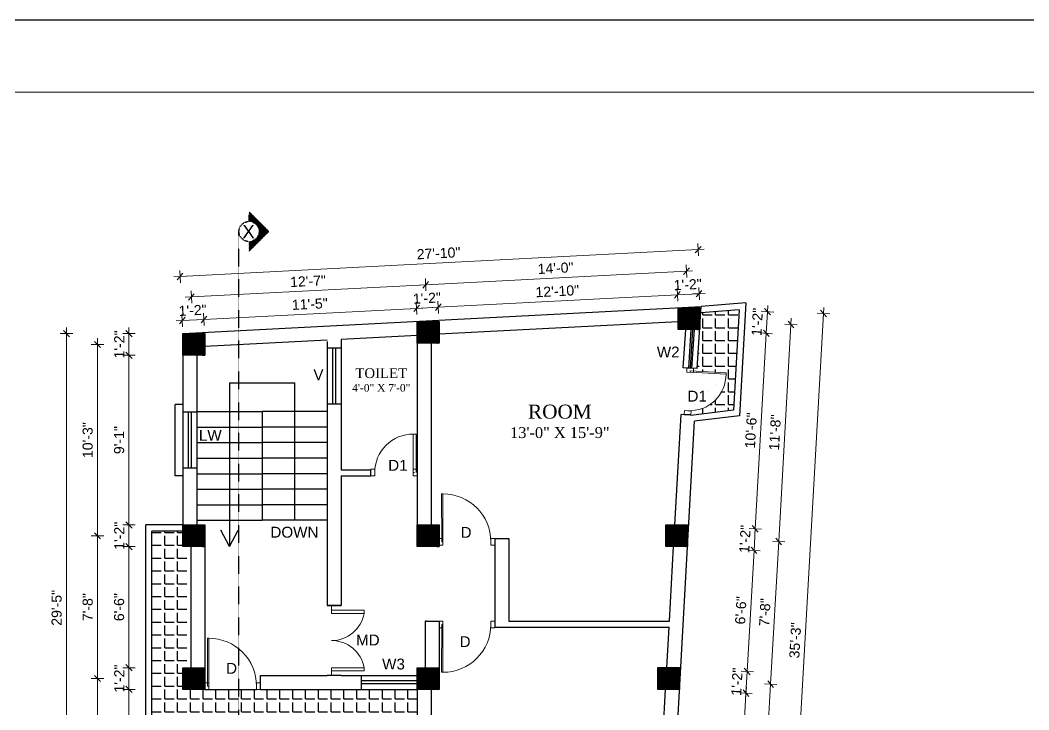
# Model space of a CAD drawing. Header units: inches. Extents: x -5587 to 4723, y -10407 to -7342.
# Drawn here: x -4237 to -3587, y -7787 to -7342 of the extents above; entities that cross this region are included whole.
import ezdxf
from ezdxf.enums import TextEntityAlignment as Align

# ---------------------------------------------------------------- set-up
doc = ezdxf.new("R2010")
doc.units = ezdxf.units.IN
doc.header["$LTSCALE"] = 0.5
doc.header["$MEASUREMENT"] = 0
doc.header["$PDMODE"] = 66
doc.linetypes.add('CENTERX2', pattern=[4, 2.5, -0.5, 0.5, -0.5])
doc.layers.add('A-Sect-Iden', color=111, linetype='CENTERX2')
for name, color, linetype, lineweight in [('DIM', 180, 'Continuous', 5), ('ELE1', 3, 'Continuous', 9), ('ELEVATION', 85, 'Continuous', 9), ('TEXT', 220, 'Continuous', 9), ('Toilet', 7, 'Continuous', 25), ('window', 6, 'Continuous', 13)]:
    doc.layers.add(name, color=color, linetype=linetype, lineweight=lineweight)
doc.styles.add('arial', font='arial.ttf')
doc.styles.add('HEADING', font='swissel.ttf')
doc.styles.get("Standard").update_dxf_attribs({"font": 'arial.ttf'})
doc.dimstyles.new('1 96', dxfattribs={"dimtxt": 6.5, "dimasz": 4, "dimexe": 0, "dimexo": 0, "dimgap": 3, "dimtad": 1, "dimdec": 0, "dimzin": 11, "dimdsep": 46, "dimlunit": 3, "dimtxsty": 'arial', "dimblk": 'oblique', "dimcen": 4, "dimse1": 1, "dimse2": 1, "dimclrd": 256, "dimclre": 256, "dimclrt": 256, "dimadec": 0, "dimazin": 0, "dimtfac": 1, "dimtdec": 0, "dimtix": 1, "dimtmove": 0, "dimatfit": 3, "dimldrblk": 'Arrow2', "dimfxl": 1, "dimtolj": 1, "dimtzin": 0, "dimlwd": -1, "dimlwe": 9, "dimarcsym": 0})
pattern_1 = [(45, (1216.27863, 0), (-0.0883883476, 0.0883883476), [])]

# ---------------------------------------------------------------- blocks, each defined once
blk = doc.blocks.new('door')
at = {"layer": 'window', "ltscale": 0.002}
for p, q in [((-100562.66, -53980.34), (-100562.65, -53949.5)), ((-100561.8, -53949.5), (-100562.65, -53949.5)), ((-100561.81, -53980.35), (-100561.8, -53949.5)), ((-100561.81, -53980.35), (-100562.66, -53980.35))]:
    blk.add_line(p, q, dxfattribs=at)
for points in [[(-100596.09, -53982.49), (-100593.52, -53982.49), (-100593.52, -53978.2), (-100596.09, -53978.2)], [(-100560.09, -53982.49), (-100562.66, -53982.49), (-100562.66, -53978.2), (-100560.09, -53978.2)]]:
    blk.add_lwpolyline(points, close=True, dxfattribs=at)
blk.add_arc((-100562.66, -53980.36), 30.86, 89.97932, 179.97932, dxfattribs=at)
blk = doc.blocks.new('oblique')
at = {"lineweight": 9}
for p, q in [((1, 0), (-1, 0)), ((-0.5, -0.5), (0.5, 0.5)), ((0, 1), (0, -1))]:
    blk.add_line(p, q, dxfattribs=at)
blk = doc.blocks.new('*D933')
at = {"layer": 'Defpoints', "color": 0, "transparency": 16777216}
for p in [(-3981.82, -7528.05), (-3981.39, -7536.47), (-4118.39, -7544.32)]:
    blk.add_point(p, dxfattribs=at)
at = {"layer": 'DIM', "transparency": 16777216}
blk.add_line((-4118.86, -7535.18), (-3981.82, -7528.05), dxfattribs=at)
at = {"layer": 'DIM', "transparency": 16777216, "xscale": 4, "yscale": 4, "zscale": 4}
for p, rotation in [((-3981.82, -7528.05), 2.975964946178773), ((-4118.86, -7535.18), 182.9759649461788)]:
    blk.add_blockref('oblique', p, dxfattribs=dict(at, rotation=rotation))
at = {"layer": 'DIM', "transparency": 16777216, "insert": (-4050.67, -7525.3), "char_height": 6.5, "attachment_point": 5, "rotation": 2.97596, "style": 'arial'}
blk.add_mtext('\\A1;11\'-5"', dxfattribs=at)
blk = doc.blocks.new('_Oblique')
at = {"color": 0, "linetype": 'ByBlock', "lineweight": -2}
blk.add_line((-0.5, -0.5), (0.5, 0.5), dxfattribs=at)
blk = doc.blocks.new('Arrow2')
for p, q in [((-4.1, 0.75), (-3.08, 0)), ((0, 0), (-4.1, 0.75)), ((-3.08, 0), (-4.1, -0.75)), ((-4.1, -0.75), (0, 0))]:
    blk.add_line(p, q)
blk.add_solid([(-4.1, 0.75), (0, 0), (-3.08, 0), (-4.1, -0.75)])
blk = doc.blocks.new('*D934')
at = {"layer": 'Defpoints', "color": 0, "transparency": 16777216}
for p in [(-3967.86, -7527.33), (-3981.39, -7536.47), (-3967.39, -7536.47)]:
    blk.add_point(p, dxfattribs=at)
at = {"layer": 'DIM', "transparency": 16777216}
for p, q in [((-3981.82, -7528.05), (-3967.86, -7527.33)), ((-3967.86, -7527.33), (-3963.87, -7527.12)), ((-3981.82, -7528.05), (-3985.82, -7528.26))]:
    blk.add_line(p, q, dxfattribs=at)
at = {"layer": 'DIM', "transparency": 16777216, "xscale": 4, "yscale": 4, "zscale": 4}
for p, rotation in [((-3981.82, -7528.05), 2.975964946178787), ((-3967.86, -7527.33), 182.9759649461788)]:
    blk.add_blockref('oblique', p, dxfattribs=dict(at, rotation=rotation))
at = {"layer": 'DIM', "transparency": 16777216, "insert": (-3975.17, -7521.44), "char_height": 6.5, "attachment_point": 5, "rotation": 2.97596, "style": 'arial'}
blk.add_mtext('\\A1;1\'-2"', dxfattribs=at)
blk = doc.blocks.new('*D935')
at = {"layer": 'Defpoints', "color": 0, "transparency": 16777216}
for p in [(-3813.76, -7519.32), (-3813.33, -7527.74), (-3967.39, -7536.47)]:
    blk.add_point(p, dxfattribs=at)
at = {"layer": 'DIM', "transparency": 16777216}
blk.add_line((-3967.86, -7527.33), (-3813.76, -7519.32), dxfattribs=at)
at = {"layer": 'DIM', "transparency": 16777216, "xscale": 4, "yscale": 4, "zscale": 4}
for p, rotation in [((-3813.76, -7519.32), 2.975964946178773), ((-3967.86, -7527.33), 182.9759649461788)]:
    blk.add_blockref('oblique', p, dxfattribs=dict(at, rotation=rotation))
at = {"layer": 'DIM', "transparency": 16777216, "insert": (-3891.14, -7517.01), "char_height": 6.5, "attachment_point": 5, "rotation": 2.97596, "style": 'arial'}
blk.add_mtext('\\A1;12\'-10"', dxfattribs=at)
blk = doc.blocks.new('*D936')
at = {"layer": 'Defpoints', "color": 0, "transparency": 16777216}
for p in [(-3799.8, -7518.59), (-3813.33, -7527.74), (-3799.32, -7527.74)]:
    blk.add_point(p, dxfattribs=at)
at = {"layer": 'DIM', "transparency": 16777216}
for p, q in [((-3813.76, -7519.32), (-3817.76, -7519.52)), ((-3813.76, -7519.32), (-3799.8, -7518.59)), ((-3799.8, -7518.59), (-3795.8, -7518.38))]:
    blk.add_line(p, q, dxfattribs=at)
at = {"layer": 'DIM', "transparency": 16777216, "xscale": 4, "yscale": 4, "zscale": 4}
for p, rotation in [((-3799.8, -7518.59), 182.9759649461788), ((-3813.76, -7519.32), 2.975964946178787)]:
    blk.add_blockref('oblique', p, dxfattribs=dict(at, rotation=rotation))
at = {"layer": 'DIM', "transparency": 16777216, "insert": (-3807.11, -7512.7), "char_height": 6.5, "attachment_point": 5, "rotation": 2.97596, "style": 'arial'}
blk.add_mtext('\\A1;1\'-2"', dxfattribs=at)
blk = doc.blocks.new('*D937')
at = {"layer": 'Defpoints', "color": 0, "transparency": 16777216}
for p in [(-3975.98, -7512.84), (-3974.39, -7543.47), (-4125.39, -7551.32)]:
    blk.add_point(p, dxfattribs=at)
at = {"layer": 'DIM', "transparency": 16777216}
blk.add_line((-4126.98, -7520.69), (-3975.98, -7512.84), dxfattribs=at)
at = {"layer": 'DIM', "transparency": 16777216, "xscale": 4, "yscale": 4, "zscale": 4}
for p, rotation in [((-3975.98, -7512.84), 2.975964946168405), ((-4126.98, -7520.69), 182.9759649461684)]:
    blk.add_blockref('oblique', p, dxfattribs=dict(at, rotation=rotation))
at = {"layer": 'DIM', "transparency": 16777216, "insert": (-4051.8, -7510.51), "char_height": 6.5, "attachment_point": 5, "rotation": 2.97596, "style": 'arial'}
blk.add_mtext('\\A1;12\'-7"', dxfattribs=at)
blk = doc.blocks.new('*D938')
at = {"layer": 'Defpoints', "color": 0, "transparency": 16777216}
for p in [(-3807.92, -7504.1), (-3806.33, -7534.74), (-3974.39, -7543.47)]:
    blk.add_point(p, dxfattribs=at)
at = {"layer": 'DIM', "transparency": 16777216}
blk.add_line((-3975.98, -7512.84), (-3807.92, -7504.1), dxfattribs=at)
at = {"layer": 'DIM', "transparency": 16777216, "xscale": 4, "yscale": 4, "zscale": 4}
for p, rotation in [((-3807.92, -7504.1), 2.975964946178773), ((-3975.98, -7512.84), 182.9759649461788)]:
    blk.add_blockref('oblique', p, dxfattribs=dict(at, rotation=rotation))
at = {"layer": 'DIM', "transparency": 16777216, "insert": (-3892.28, -7502.16), "char_height": 6.5, "attachment_point": 5, "rotation": 2.97596, "style": 'arial'}
blk.add_mtext('\\A1;14\'-0"', dxfattribs=at)
blk = doc.blocks.new('*D939')
at = {"layer": 'Defpoints', "color": 0, "transparency": 16777216}
for p in [(-4134.3, -7507.56), (-3798.49, -7526.96), (-4132.39, -7544.32)]:
    blk.add_point(p, dxfattribs=at)
at = {"layer": 'DIM', "transparency": 16777216}
blk.add_line((-3800.4, -7490.2), (-4134.3, -7507.56), dxfattribs=at)
at = {"layer": 'DIM', "transparency": 16777216, "xscale": 4, "yscale": 4, "zscale": 4}
for p, rotation in [((-3800.4, -7490.2), 2.975964946168395), ((-4134.3, -7507.56), 182.9759649461684)]:
    blk.add_blockref('oblique', p, dxfattribs=dict(at, rotation=rotation))
at = {"layer": 'DIM', "transparency": 16777216, "insert": (-3967.68, -7492.57), "char_height": 6.5, "attachment_point": 5, "rotation": 2.97596, "style": 'arial'}
blk.add_mtext('\\A1;27\'-10"', dxfattribs=at)
blk = doc.blocks.new('*D949')
at = {"layer": 'Defpoints', "color": 0, "transparency": 16777216}
for p in [(-4167.21, -7773.6), (-4132.39, -7773.6), (-4132.39, -7883.73)]:
    blk.add_point(p, dxfattribs=at)
at = {"layer": 'DIM', "transparency": 16777216}
blk.add_line((-4167.21, -7883.73), (-4167.21, -7773.6), dxfattribs=at)
at = {"layer": 'DIM', "transparency": 16777216, "xscale": 4, "yscale": 4, "zscale": 4}
for p, rotation in [((-4167.21, -7773.6), 90), ((-4167.21, -7883.73), 270)]:
    blk.add_blockref('oblique', p, dxfattribs=dict(at, rotation=rotation))
at = {"layer": 'DIM', "transparency": 16777216, "insert": (-4173.53, -7828.67), "char_height": 6.5, "attachment_point": 5, "rotation": 90, "style": 'arial'}
blk.add_mtext('\\A1;9\'-2"', dxfattribs=at)
blk = doc.blocks.new('*D950')
at = {"layer": 'Defpoints', "color": 0, "transparency": 16777216}
for p in [(-4167.21, -7759.6), (-4132.39, -7759.6), (-4132.39, -7773.6)]:
    blk.add_point(p, dxfattribs=at)
at = {"layer": 'DIM', "transparency": 16777216}
for p, q in [((-4167.21, -7759.6), (-4167.21, -7755.6)), ((-4167.21, -7773.6), (-4167.21, -7759.6)), ((-4167.21, -7773.6), (-4167.21, -7777.6))]:
    blk.add_line(p, q, dxfattribs=at)
at = {"layer": 'DIM', "transparency": 16777216, "xscale": 4, "yscale": 4, "zscale": 4}
for p, rotation in [((-4167.21, -7759.6), 270), ((-4167.21, -7773.6), 90)]:
    blk.add_blockref('oblique', p, dxfattribs=dict(at, rotation=rotation))
at = {"layer": 'DIM', "transparency": 16777216, "insert": (-4173.47, -7766.6), "char_height": 6.5, "attachment_point": 5, "rotation": 90, "style": 'arial'}
blk.add_mtext('\\A1;1\'-2"', dxfattribs=at)
blk = doc.blocks.new('*D951')
at = {"layer": 'Defpoints', "color": 0, "transparency": 16777216}
for p in [(-4167.21, -7681.6), (-4132.39, -7681.6), (-4132.39, -7759.6)]:
    blk.add_point(p, dxfattribs=at)
at = {"layer": 'DIM', "transparency": 16777216}
blk.add_line((-4167.21, -7759.6), (-4167.21, -7681.6), dxfattribs=at)
at = {"layer": 'DIM', "transparency": 16777216, "xscale": 4, "yscale": 4, "zscale": 4}
for p, rotation in [((-4167.21, -7681.6), 90), ((-4167.21, -7759.6), 270)]:
    blk.add_blockref('oblique', p, dxfattribs=dict(at, rotation=rotation))
at = {"layer": 'DIM', "transparency": 16777216, "insert": (-4173.53, -7720.6), "char_height": 6.5, "attachment_point": 5, "rotation": 90, "style": 'arial'}
blk.add_mtext('\\A1;6\'-6"', dxfattribs=at)
blk = doc.blocks.new('*D952')
at = {"layer": 'Defpoints', "color": 0, "transparency": 16777216}
for p in [(-4167.21, -7667.6), (-4132.39, -7667.6), (-4132.39, -7681.6)]:
    blk.add_point(p, dxfattribs=at)
at = {"layer": 'DIM', "transparency": 16777216}
for p, q in [((-4167.21, -7667.6), (-4167.21, -7663.6)), ((-4167.21, -7681.6), (-4167.21, -7667.6)), ((-4167.21, -7681.6), (-4167.21, -7685.6))]:
    blk.add_line(p, q, dxfattribs=at)
at = {"layer": 'DIM', "transparency": 16777216, "xscale": 4, "yscale": 4, "zscale": 4}
for p, rotation in [((-4167.21, -7667.6), 270), ((-4167.21, -7681.6), 90)]:
    blk.add_blockref('oblique', p, dxfattribs=dict(at, rotation=rotation))
at = {"layer": 'DIM', "transparency": 16777216, "insert": (-4173.47, -7674.6), "char_height": 6.5, "attachment_point": 5, "rotation": 90, "style": 'arial'}
blk.add_mtext('\\A1;1\'-2"', dxfattribs=at)
blk = doc.blocks.new('*D953')
at = {"layer": 'Defpoints', "color": 0, "transparency": 16777216}
for p in [(-4167.21, -7558.32), (-4132.39, -7558.32), (-4132.39, -7667.6)]:
    blk.add_point(p, dxfattribs=at)
at = {"layer": 'DIM', "transparency": 16777216}
blk.add_line((-4167.21, -7667.6), (-4167.21, -7558.32), dxfattribs=at)
at = {"layer": 'DIM', "transparency": 16777216, "xscale": 4, "yscale": 4, "zscale": 4}
for p, rotation in [((-4167.21, -7558.32), 90), ((-4167.21, -7667.6), 270)]:
    blk.add_blockref('oblique', p, dxfattribs=dict(at, rotation=rotation))
at = {"layer": 'DIM', "transparency": 16777216, "insert": (-4173.53, -7612.96), "char_height": 6.5, "attachment_point": 5, "rotation": 90, "style": 'arial'}
blk.add_mtext('\\A1;9\'-1"', dxfattribs=at)
blk = doc.blocks.new('*D954')
at = {"layer": 'Defpoints', "color": 0, "transparency": 16777216}
for p in [(-4167.21, -7544.32), (-4132.39, -7544.32), (-4132.39, -7558.32)]:
    blk.add_point(p, dxfattribs=at)
at = {"layer": 'DIM', "transparency": 16777216}
for p, q in [((-4167.21, -7544.32), (-4167.21, -7540.32)), ((-4167.21, -7558.32), (-4167.21, -7544.32)), ((-4167.21, -7558.32), (-4167.21, -7562.32))]:
    blk.add_line(p, q, dxfattribs=at)
at = {"layer": 'DIM', "transparency": 16777216, "xscale": 4, "yscale": 4, "zscale": 4}
for p, rotation in [((-4167.21, -7544.32), 270), ((-4167.21, -7558.32), 90)]:
    blk.add_blockref('oblique', p, dxfattribs=dict(at, rotation=rotation))
at = {"layer": 'DIM', "transparency": 16777216, "insert": (-4173.47, -7551.32), "char_height": 6.5, "attachment_point": 5, "rotation": 90, "style": 'arial'}
blk.add_mtext('\\A1;1\'-2"', dxfattribs=at)
blk = doc.blocks.new('*D955')
at = {"layer": 'Defpoints', "color": 0, "transparency": 16777216}
for p in [(-4187.47, -7766.6), (-4125.39, -7766.6), (-4125.39, -7890.73)]:
    blk.add_point(p, dxfattribs=at)
at = {"layer": 'DIM', "transparency": 16777216}
blk.add_line((-4187.47, -7890.73), (-4187.47, -7766.6), dxfattribs=at)
at = {"layer": 'DIM', "transparency": 16777216, "xscale": 4, "yscale": 4, "zscale": 4}
for p, rotation in [((-4187.47, -7766.6), 90), ((-4187.47, -7890.73), 270)]:
    blk.add_blockref('oblique', p, dxfattribs=dict(at, rotation=rotation))
at = {"layer": 'DIM', "transparency": 16777216, "insert": (-4193.79, -7828.67), "char_height": 6.5, "attachment_point": 5, "rotation": 90, "style": 'arial'}
blk.add_mtext('\\A1;10\'-4"', dxfattribs=at)
blk = doc.blocks.new('*D956')
at = {"layer": 'Defpoints', "color": 0, "transparency": 16777216}
for p in [(-4187.47, -7674.6), (-4125.39, -7674.6), (-4125.39, -7766.6)]:
    blk.add_point(p, dxfattribs=at)
at = {"layer": 'DIM', "transparency": 16777216}
blk.add_line((-4187.47, -7766.6), (-4187.47, -7674.6), dxfattribs=at)
at = {"layer": 'DIM', "transparency": 16777216, "xscale": 4, "yscale": 4, "zscale": 4}
for p, rotation in [((-4187.47, -7674.6), 90), ((-4187.47, -7766.6), 270)]:
    blk.add_blockref('oblique', p, dxfattribs=dict(at, rotation=rotation))
at = {"layer": 'DIM', "transparency": 16777216, "insert": (-4193.79, -7720.6), "char_height": 6.5, "attachment_point": 5, "rotation": 90, "style": 'arial'}
blk.add_mtext('\\A1;7\'-8"', dxfattribs=at)
blk = doc.blocks.new('*D957')
at = {"layer": 'Defpoints', "color": 0, "transparency": 16777216}
for p in [(-4187.47, -7551.32), (-4125.39, -7551.32), (-4125.39, -7674.6)]:
    blk.add_point(p, dxfattribs=at)
at = {"layer": 'DIM', "transparency": 16777216}
blk.add_line((-4187.47, -7674.6), (-4187.47, -7551.32), dxfattribs=at)
at = {"layer": 'DIM', "transparency": 16777216, "xscale": 4, "yscale": 4, "zscale": 4}
for p, rotation in [((-4187.47, -7551.32), 90), ((-4187.47, -7674.6), 270)]:
    blk.add_blockref('oblique', p, dxfattribs=dict(at, rotation=rotation))
at = {"layer": 'DIM', "transparency": 16777216, "insert": (-4193.79, -7612.96), "char_height": 6.5, "attachment_point": 5, "rotation": 90, "style": 'arial'}
blk.add_mtext('\\A1;10\'-3"', dxfattribs=at)
blk = doc.blocks.new('*D958')
at = {"layer": 'Defpoints', "color": 0, "transparency": 16777216}
for p in [(-4207.48, -7544.32), (-4132.39, -7544.32), (-4132.39, -7897.73)]:
    blk.add_point(p, dxfattribs=at)
at = {"layer": 'DIM', "transparency": 16777216}
blk.add_line((-4207.48, -7897.73), (-4207.48, -7544.32), dxfattribs=at)
at = {"layer": 'DIM', "transparency": 16777216, "xscale": 4, "yscale": 4, "zscale": 4}
for p, rotation in [((-4207.48, -7544.32), 90), ((-4207.48, -7897.73), 270)]:
    blk.add_blockref('oblique', p, dxfattribs=dict(at, rotation=rotation))
at = {"layer": 'DIM', "transparency": 16777216, "insert": (-4213.8, -7721.03), "char_height": 6.5, "attachment_point": 5, "rotation": 90, "style": 'arial'}
blk.add_mtext('\\A1;29\'-5"', dxfattribs=at)
blk = doc.blocks.new('*D959')
at = {"layer": 'Defpoints', "color": 0, "transparency": 16777216}
for p in [(-3799.32, -7527.74), (-3755.68, -7530.19), (-3799.33, -7541.74)]:
    blk.add_point(p, dxfattribs=at)
at = {"layer": 'DIM', "transparency": 16777216}
for p, q in [((-3755.68, -7530.19), (-3755.46, -7526.2)), ((-3756.47, -7544.15), (-3755.68, -7530.19)), ((-3756.47, -7544.15), (-3756.7, -7548.14))]:
    blk.add_line(p, q, dxfattribs=at)
at = {"layer": 'DIM', "transparency": 16777216, "xscale": 4, "yscale": 4, "zscale": 4}
for p, rotation in [((-3755.68, -7530.19), 266.7745133990512), ((-3756.47, -7544.15), 86.77451339905117)]:
    blk.add_blockref('oblique', p, dxfattribs=dict(at, rotation=rotation))
at = {"layer": 'DIM', "transparency": 16777216, "insert": (-3762.33, -7536.82), "char_height": 6.5, "attachment_point": 5, "rotation": 86.77451, "style": 'arial'}
blk.add_mtext('\\A1;1\'-2"', dxfattribs=at)
blk = doc.blocks.new('*D960')
at = {"layer": 'Defpoints', "color": 0, "transparency": 16777216}
for p in [(-3799.33, -7541.74), (-3807.21, -7667.6), (-3763.57, -7670.06)]:
    blk.add_point(p, dxfattribs=at)
at = {"layer": 'DIM', "transparency": 16777216}
blk.add_line((-3756.47, -7544.15), (-3763.57, -7670.06), dxfattribs=at)
at = {"layer": 'DIM', "transparency": 16777216, "xscale": 4, "yscale": 4, "zscale": 4}
for p, rotation in [((-3756.47, -7544.15), 86.77451339905117), ((-3763.57, -7670.06), 266.7745133990512)]:
    blk.add_blockref('oblique', p, dxfattribs=dict(at, rotation=rotation))
at = {"layer": 'DIM', "transparency": 16777216, "insert": (-3766.33, -7606.75), "char_height": 6.5, "attachment_point": 5, "rotation": 86.77451, "style": 'arial'}
blk.add_mtext('\\A1;10\'-6"', dxfattribs=at)
blk = doc.blocks.new('*D961')
at = {"layer": 'Defpoints', "color": 0, "transparency": 16777216}
for p in [(-3807.21, -7667.6), (-3807.21, -7681.6), (-3764.35, -7684.02)]:
    blk.add_point(p, dxfattribs=at)
at = {"layer": 'DIM', "transparency": 16777216}
for p, q in [((-3763.57, -7670.06), (-3764.35, -7684.02)), ((-3763.57, -7670.06), (-3763.34, -7666.07)), ((-3764.35, -7684.02), (-3764.58, -7688.01))]:
    blk.add_line(p, q, dxfattribs=at)
at = {"layer": 'DIM', "transparency": 16777216, "xscale": 4, "yscale": 4, "zscale": 4}
for p, rotation in [((-3763.57, -7670.06), 266.7745133990512), ((-3764.35, -7684.02), 86.77451339905117)]:
    blk.add_blockref('oblique', p, dxfattribs=dict(at, rotation=rotation))
at = {"layer": 'DIM', "transparency": 16777216, "insert": (-3770.21, -7676.69), "char_height": 6.5, "attachment_point": 5, "rotation": 86.77451, "style": 'arial'}
blk.add_mtext('\\A1;1\'-2"', dxfattribs=at)
blk = doc.blocks.new('*D962')
at = {"layer": 'Defpoints', "color": 0, "transparency": 16777216}
for p in [(-3807.21, -7681.6), (-3812.39, -7759.57), (-3768.75, -7762.03)]:
    blk.add_point(p, dxfattribs=at)
at = {"layer": 'DIM', "transparency": 16777216}
blk.add_line((-3764.35, -7684.02), (-3768.75, -7762.03), dxfattribs=at)
at = {"layer": 'DIM', "transparency": 16777216, "xscale": 4, "yscale": 4, "zscale": 4}
for p, rotation in [((-3764.35, -7684.02), 86.77451339905117), ((-3768.75, -7762.03), 266.7745133990512)]:
    blk.add_blockref('oblique', p, dxfattribs=dict(at, rotation=rotation))
at = {"layer": 'DIM', "transparency": 16777216, "insert": (-3772.86, -7722.67), "char_height": 6.5, "attachment_point": 5, "rotation": 86.77451, "style": 'arial'}
blk.add_mtext('\\A1;6\'-6"', dxfattribs=at)
blk = doc.blocks.new('*D963')
at = {"layer": 'Defpoints', "color": 0, "transparency": 16777216}
for p in [(-3812.39, -7759.57), (-3812.39, -7773.57), (-3769.54, -7775.98)]:
    blk.add_point(p, dxfattribs=at)
at = {"layer": 'DIM', "transparency": 16777216}
for p, q in [((-3768.75, -7762.03), (-3768.52, -7758.03)), ((-3768.75, -7762.03), (-3769.54, -7775.98)), ((-3769.54, -7775.98), (-3769.76, -7779.97))]:
    blk.add_line(p, q, dxfattribs=at)
at = {"layer": 'DIM', "transparency": 16777216, "xscale": 4, "yscale": 4, "zscale": 4}
for p, rotation in [((-3768.75, -7762.03), 266.7745133990512), ((-3769.54, -7775.98), 86.77451339905117)]:
    blk.add_blockref('oblique', p, dxfattribs=dict(at, rotation=rotation))
at = {"layer": 'DIM', "transparency": 16777216, "insert": (-3775.4, -7768.65), "char_height": 6.5, "attachment_point": 5, "rotation": 86.77451, "style": 'arial'}
blk.add_mtext('\\A1;1\'-2"', dxfattribs=at)
blk = doc.blocks.new('*D964')
at = {"layer": 'Defpoints', "color": 0, "transparency": 16777216}
for p in [(-3812.39, -7773.57), (-3822.14, -7932.6), (-3778.5, -7935.06)]:
    blk.add_point(p, dxfattribs=at)
at = {"layer": 'DIM', "transparency": 16777216}
blk.add_line((-3769.54, -7775.98), (-3778.5, -7935.06), dxfattribs=at)
at = {"layer": 'DIM', "transparency": 16777216, "xscale": 4, "yscale": 4, "zscale": 4}
for p, rotation in [((-3769.54, -7775.98), 86.77451339905117), ((-3778.5, -7935.06), 266.7745133990512)]:
    blk.add_blockref('oblique', p, dxfattribs=dict(at, rotation=rotation))
at = {"layer": 'DIM', "transparency": 16777216, "insert": (-3780.33, -7855.16), "char_height": 6.5, "attachment_point": 5, "rotation": 86.77451, "style": 'arial'}
blk.add_mtext('\\A1;13\'-3"', dxfattribs=at)
blk = doc.blocks.new('*D966')
at = {"layer": 'Defpoints', "color": 0, "transparency": 16777216}
for p in [(-3819.39, -7766.57), (-3753.65, -7770.27), (-3829.14, -7939.6)]:
    blk.add_point(p, dxfattribs=at)
at = {"layer": 'DIM', "transparency": 16777216}
blk.add_line((-3763.4, -7943.31), (-3753.65, -7770.27), dxfattribs=at)
at = {"layer": 'DIM', "transparency": 16777216, "xscale": 4, "yscale": 4, "zscale": 4}
for p, rotation in [((-3753.65, -7770.27), 86.77450968717898), ((-3763.4, -7943.31), 266.774509687179)]:
    blk.add_blockref('oblique', p, dxfattribs=dict(at, rotation=rotation))
at = {"layer": 'DIM', "transparency": 16777216, "insert": (-3764.84, -7856.43), "char_height": 6.5, "attachment_point": 5, "rotation": 86.77451, "style": 'arial'}
blk.add_mtext('\\A1;14\'-5"', dxfattribs=at)
blk = doc.blocks.new('*D967')
at = {"layer": 'Defpoints', "color": 0, "transparency": 16777216}
for p in [(-3814.21, -7674.6), (-3748.46, -7678.31), (-3819.39, -7766.57)]:
    blk.add_point(p, dxfattribs=at)
at = {"layer": 'DIM', "transparency": 16777216}
blk.add_line((-3753.65, -7770.27), (-3748.46, -7678.31), dxfattribs=at)
at = {"layer": 'DIM', "transparency": 16777216, "xscale": 4, "yscale": 4, "zscale": 4}
for p, rotation in [((-3748.46, -7678.31), 86.77451339905117), ((-3753.65, -7770.27), 266.7745133990512)]:
    blk.add_blockref('oblique', p, dxfattribs=dict(at, rotation=rotation))
at = {"layer": 'DIM', "transparency": 16777216, "insert": (-3757.36, -7723.93), "char_height": 6.5, "attachment_point": 5, "rotation": 86.77451, "style": 'arial'}
blk.add_mtext('\\A1;7\'-8"', dxfattribs=at)
blk = doc.blocks.new('*D968')
at = {"layer": 'Defpoints', "color": 0, "transparency": 16777216}
for p in [(-3806.33, -7534.74), (-3740.58, -7538.44), (-3814.21, -7674.6)]:
    blk.add_point(p, dxfattribs=at)
at = {"layer": 'DIM', "transparency": 16777216}
blk.add_line((-3748.46, -7678.31), (-3740.58, -7538.44), dxfattribs=at)
at = {"layer": 'DIM', "transparency": 16777216, "xscale": 4, "yscale": 4, "zscale": 4}
for p, rotation in [((-3740.58, -7538.44), 86.77451339905117), ((-3748.46, -7678.31), 266.7745133990512)]:
    blk.add_blockref('oblique', p, dxfattribs=dict(at, rotation=rotation))
at = {"layer": 'DIM', "transparency": 16777216, "insert": (-3750.83, -7608.02), "char_height": 6.5, "attachment_point": 5, "rotation": 86.77451, "style": 'arial'}
blk.add_mtext('\\A1;11\'-8"', dxfattribs=at)
blk = doc.blocks.new('*D969')
at = {"layer": 'Defpoints', "color": 0, "transparency": 16777216}
for p in [(-3798.49, -7526.96), (-3719.57, -7531.41), (-3822.27, -7948.89)]:
    blk.add_point(p, dxfattribs=at)
at = {"layer": 'DIM', "transparency": 16777216}
blk.add_line((-3743.35, -7953.34), (-3719.57, -7531.41), dxfattribs=at)
at = {"layer": 'DIM', "transparency": 16777216, "xscale": 4, "yscale": 4, "zscale": 4}
for p, rotation in [((-3719.57, -7531.41), 86.77451339904515), ((-3743.35, -7953.34), 266.7745133990452)]:
    blk.add_blockref('oblique', p, dxfattribs=dict(at, rotation=rotation))
at = {"layer": 'DIM', "transparency": 16777216, "insert": (-3737.77, -7742.02), "char_height": 6.5, "attachment_point": 5, "rotation": 86.77451, "style": 'arial'}
blk.add_mtext('\\A1;35\'-3"', dxfattribs=at)
blk = doc.blocks.new('*D1000')
at = {"layer": 'Defpoints', "color": 0, "transparency": 16777216}
for p in [(-4132.82, -7535.9), (-4132.39, -7544.32), (-4118.39, -7544.32)]:
    blk.add_point(p, dxfattribs=at)
at = {"layer": 'DIM', "transparency": 16777216}
for p, q in [((-4132.82, -7535.9), (-4136.82, -7536.11)), ((-4118.86, -7535.18), (-4132.82, -7535.9)), ((-4118.86, -7535.18), (-4114.87, -7534.97))]:
    blk.add_line(p, q, dxfattribs=at)
at = {"layer": 'DIM', "transparency": 16777216, "xscale": 4, "yscale": 4, "zscale": 4}
for p, rotation in [((-4132.82, -7535.9), 2.975964946178773), ((-4118.86, -7535.18), 182.9759649461788)]:
    blk.add_blockref('oblique', p, dxfattribs=dict(at, rotation=rotation))
at = {"layer": 'DIM', "transparency": 16777216, "insert": (-4126.17, -7529.29), "char_height": 6.5, "attachment_point": 5, "rotation": 2.97596, "style": 'arial'}
blk.add_mtext('\\A1;1\'-2"', dxfattribs=at)

msp = doc.modelspace()

# ---------------------------------------------------------------- hatches: boundary and pattern name
h = msp.add_hatch()
h.set_pattern_fill('ANSI31', color=256)
h.set_pattern_definition(pattern_1)
h.paths.add_polyline_path([(-3813.33, -7527.74), (-3799.33, -7527.74), (-3799.33, -7541.74), (-3813.33, -7541.74)])
h = msp.add_hatch()
h.set_pattern_fill('ANSI31', color=256)
h.set_pattern_definition(pattern_1)
h.paths.add_polyline_path([(-3967.39, -7536.47), (-3981.39, -7536.47), (-3981.39, -7550.47), (-3967.39, -7550.47)])
h = msp.add_hatch()
h.set_pattern_fill('ANSI31', color=256)
h.set_pattern_definition(pattern_1)
h.paths.add_polyline_path([(-4118.39, -7544.32), (-4132.39, -7544.32), (-4132.39, -7558.32), (-4118.39, -7558.32)])
h = msp.add_hatch()
h.set_pattern_fill('ANSI31', color=256)
h.set_pattern_definition(pattern_1)
h.paths.add_polyline_path([(-4118.39, -7667.6), (-4132.39, -7667.6), (-4132.39, -7681.6), (-4118.39, -7681.6)])
h = msp.add_hatch()
h.set_pattern_fill('ANSI31', color=256)
h.set_pattern_definition(pattern_1)
h.paths.add_polyline_path([(-3967.39, -7667.6), (-3981.39, -7667.6), (-3981.39, -7681.6), (-3967.39, -7681.6), (-3967.39, -7677.32)])
h = msp.add_hatch()
h.set_pattern_fill('ANSI31', color=256)
h.set_pattern_definition(pattern_1)
h.paths.add_polyline_path([(-3807.21, -7667.6), (-3821.21, -7667.6), (-3821.21, -7681.6), (-3807.21, -7681.6)])
h = msp.add_hatch()
h.set_pattern_fill('ANSI31', color=256)
h.set_pattern_definition(pattern_1)
h.paths.add_polyline_path([(-4118.39, -7759.6), (-4132.39, -7759.6), (-4132.39, -7773.6), (-4118.39, -7773.6)])
h = msp.add_hatch()
h.set_pattern_fill('ANSI31', color=256)
h.set_pattern_definition(pattern_1)
h.paths.add_polyline_path([(-3967.39, -7759.6), (-3981.39, -7759.6), (-3981.39, -7773.6), (-3967.39, -7773.6)])
h = msp.add_hatch()
h.set_pattern_fill('ANSI31', color=256)
h.set_pattern_definition(pattern_1)
h.paths.add_polyline_path([(-3812.39, -7759.57), (-3826.39, -7759.57), (-3826.39, -7773.57), (-3812.39, -7773.57)])
at = {"layer": 'A-Sect-Iden', "ltscale": 0.5}
h = msp.add_hatch(dxfattribs=at)
h.set_pattern_fill('ANSI37', color=2, scale=4.8, angle=359.9886, style=0)
h.set_pattern_definition([(225.0114023, (21828.64596, -1539.113), (0.424348492, -0.424179628), []), (315.0114023, (21828.64596, -1539.113), (0.424179628, 0.424348492), [])])
h.paths.add_polyline_path([(-4089.83, -7472.05), (-4089.82, -7465.82), (-4077.11, -7478.53), (-4089.83, -7491.24), (-4089.83, -7485.01, 1)])
at = {"layer": 'Toilet'}
h = msp.add_hatch(dxfattribs=at)
h.set_pattern_fill('ANGLE', color=256, scale=30, style=0)
h.set_pattern_definition([(0, (-13656.156, 0), (0, 8.25), [6, -2.25]), (90, (-13656.156, 0), (-8.25, 5e-16), [6, -2.25])])
edge = h.paths.add_edge_path()
edge.add_line((-3773.95, -7528.92), (-3798.74, -7531))
edge.add_line((-3798.74, -7531), (-3799.32, -7540.37))
edge.add_line((-3799.32, -7540.37), (-3799.32, -7541.74))
edge.add_line((-3799.32, -7541.74), (-3799.41, -7541.74))
edge.add_line((-3799.41, -7541.74), (-3800.97, -7566.9))
edge.add_line((-3800.97, -7566.9), (-3803.32, -7566.76))
edge.add_line((-3803.32, -7566.76), (-3803.42, -7568.48))
edge.add_line((-3803.42, -7568.48), (-3782.34, -7569.65))
edge.add_line((-3782.34, -7569.65), (-3782.39, -7570.51))
edge.add_arc((-3805.89, -7570.55), 23.5, -92.70402, 0.10625, ccw=False)
edge.add_line((-3807, -7594.03), (-3804.86, -7594.15))
edge.add_line((-3804.86, -7594.15), (-3805.01, -7596.72))
edge.add_line((-3805.01, -7596.72), (-3805.01, -7597.04))
edge.add_line((-3805.01, -7597.04), (-3777.6, -7593.73))
edge.add_line((-3777.6, -7593.73), (-3773.95, -7528.92))
h = msp.add_hatch(dxfattribs=at)
h.set_pattern_fill('ANGLE', color=256, scale=30, style=0)
h.set_pattern_definition([(0, (-5959.153, 0), (0, 8.25), [6, -2.25]), (90, (-5959.153, 0), (-8.25, 5e-16), [6, -2.25])])
h.paths.add_polyline_path([(-3980.39, -7772.6), (-4082.39, -7772.6), (-4096.31, -7772.6), (-4096.31, -7899.63), (-3980.39, -7918.75), (-3980.39, -7910.81)])
h.paths.add_polyline_path([(-4090.55, -7836.57), (-4009.78, -7836.57), (-4009.78, -7825.71), (-4090.55, -7825.71)], flags=24)
h.paths.add_polyline_path([(-4129.39, -7681.6), (-4132.39, -7681.6), (-4132.39, -7671.6), (-4152.39, -7671.6), (-4152.39, -7890.38), (-4132.39, -7893.68), (-4132.39, -7883.73), (-4118.39, -7883.73), (-4118.39, -7895.99), (-4096.31, -7899.63), (-4096.31, -7772.6), (-4118.39, -7772.6), (-4120.39, -7772.6), (-4132.39, -7772.6), (-4132.39, -7760.6), (-4129.39, -7760.6)])

# ---------------------------------------------------------------- linework, layer by layer
for p, q in [((-3769.69, -7524.54), (-3798.49, -7526.96)), ((-3769.69, -7524.54), (-3773.79, -7597.29)), ((-3773.95, -7528.92), (-3798.74, -7531)), ((-3773.95, -7528.92), (-3777.6, -7593.73)), ((-4102.39, -7576.12), (-4060.39, -7576.12)), ((-4102.39, -7576.12), (-4102.39, -7681.49)), ((-4060.39, -7664.6), (-4060.39, -7576.12)), ((-4137.39, -7635.96), (-4137.39, -7589.96)), ((-3805.01, -7596.72), (-3811.42, -7596.36)), ((-3777.6, -7593.73), (-3805.01, -7597.04)), ((-3805.01, -7596.72), (-3805.01, -7597.04)), ((-3773.79, -7597.29), (-3802.65, -7600.79)), ((-4132.39, -7667.6), (-4156.39, -7667.6)), ((-4156.39, -7911.01), (-4156.39, -7667.6)), ((-4132.39, -7671.6), (-4152.39, -7671.6)), ((-4152.39, -7890.38), (-4152.39, -7671.6)), ((-4102.39, -7681.49), (-4107.9, -7670.92)), ((-4102.39, -7681.49), (-4096.87, -7670.92)), ((-4127.39, -7681.6), (-4127.39, -7759.6)), ((-4118.39, -7681.6), (-4118.39, -7759.6)), ((-3975.39, -7729.6), (-3976.39, -7729.6)), ((-4082.39, -7764.6), (-4039.39, -7764.6)), ((-4082.39, -7773.6), (-4082.39, -7764.6)), ((-4039.39, -7764.6), (-4039.39, -7764.6)), ((-4030.39, -7764.6), (-4030.39, -7764.6)), ((-4030.39, -7764.6), (-3981.39, -7764.6)), ((-4017.39, -7773.6), (-4017.39, -7764.6)), ((-3981.39, -7768.1), (-4017.39, -7768.1)), ((-4118.39, -7773.6), (-4084.96, -7773.6)), ((-4082.39, -7773.6), (-3981.39, -7773.6)), ((-3981.39, -7770.1), (-4017.39, -7770.1))]:
    msp.add_line(p, q)
at = {"layer": 'A-Sect-Iden', "ltscale": 0.1}
msp.add_line((-4096.31, -7993.97), (-4096.31, -7478.53), dxfattribs=at)
msp.add_lwpolyline([(-4089.83, -7472.05), (-4089.82, -7465.82), (-4077.11, -7478.53), (-4089.83, -7491.24), (-4089.83, -7485.01)], dxfattribs=at)
msp.add_circle((-4089.83, -7478.53), 6.48, dxfattribs=at)
at = {"layer": 'Defpoints'}
msp.add_lwpolyline([(-2409.19, -7342.34), (-5586.79, -7342.34), (-5586.79, -9590.31), (-2409.19, -9590.31)], close=True, dxfattribs=at)
at = {"layer": 'ELE1'}
msp.add_lwpolyline([(-5540.47, -7388.66), (-2455.51, -7388.66), (-2455.51, -9543.99), (-5540.47, -9543.99)], close=True, dxfattribs=at)
at = {"layer": 'ELEVATION', "color": 146, "ltscale": 0.25, "true_color": 0x105689}
for p, q in [((-4036.67, -7719.6), (-4036.67, -7722.6)), ((-4036.67, -7722.6), (-4015.67, -7722.6)), ((-4036.67, -7724.6), (-4036.67, -7722.6)), ((-4015.67, -7722.6), (-4015.67, -7724.6)), ((-4015.67, -7724.6), (-4036.67, -7724.6)), ((-4015.67, -7759.6), (-4036.67, -7759.6)), ((-4036.67, -7759.6), (-4036.67, -7761.6)), ((-4036.67, -7764.6), (-4036.67, -7761.6)), ((-4036.67, -7761.6), (-4015.67, -7761.6)), ((-4015.67, -7759.6), (-4015.67, -7761.6))]:
    msp.add_line(p, q, dxfattribs=at)
for centre, start, end in [((-4036.65, -7720.78), 269.94467, 349.66648), ((-4036.65, -7763.43), 10.33352, 90.05533)]:
    msp.add_arc(centre, 21.33, start, end, dxfattribs=at)
at = {"layer": 'Toilet'}
for p, q in [((-4132.39, -7544.32), (-3798.49, -7526.96)), ((-3800.97, -7566.9), (-3798.49, -7526.96)), ((-3813.33, -7536.75), (-3967.39, -7544.76)), ((-4132.39, -7544.32), (-4132.39, -7671.6)), ((-3981.39, -7545.48), (-4030.39, -7548.03)), ((-3809.95, -7566.39), (-3808.34, -7541.74)), ((-3806.46, -7566.59), (-3804.83, -7541.74)), ((-3805.23, -7566.59), (-3803.83, -7541.74)), ((-3804.46, -7566.7), (-3802.83, -7541.74)), ((-4039.39, -7548.5), (-4118.39, -7552.61)), ((-4039.39, -7549.5), (-4039.39, -7719.6)), ((-4039.39, -7553.55), (-4030.39, -7553.55)), ((-4035.89, -7589.55), (-4035.89, -7553.55)), ((-4033.89, -7589.55), (-4033.89, -7553.55)), ((-4030.39, -7548.03), (-4030.39, -7632.03)), ((-3981.39, -7550.47), (-3981.39, -7667.6)), ((-3972.39, -7550.47), (-3972.39, -7667.6)), ((-4123.39, -7558.32), (-4123.39, -7667.6)), ((-3800.97, -7566.9), (-3809.95, -7566.39)), ((-4132.39, -7589.96), (-4137.39, -7589.96)), ((-4039.39, -7589.55), (-4030.39, -7589.55)), ((-4132.39, -7594.96), (-4132.39, -7630.96)), ((-4123.39, -7594.96), (-4132.39, -7594.96)), ((-4123.39, -7594.96), (-4132.39, -7594.96)), ((-4128.89, -7630.96), (-4128.89, -7594.96)), ((-4128.89, -7630.96), (-4128.89, -7594.96)), ((-4126.89, -7630.96), (-4126.89, -7594.96)), ((-4126.89, -7630.96), (-4126.89, -7594.96)), ((-4123.39, -7594.6), (-4081.39, -7594.6)), ((-4123.39, -7594.6), (-4081.39, -7594.6)), ((-4081.39, -7594.6), (-4081.39, -7664.6)), ((-4039.39, -7594.6), (-4081.39, -7594.6)), ((-4039.39, -7594.6), (-4081.39, -7594.6)), ((-3815.43, -7667.6), (-3811.42, -7596.36)), ((-3809.29, -7596.48), (-3805.29, -7596.7)), ((-3809.29, -7596.48), (-3805.29, -7596.7)), ((-4123.39, -7604.6), (-4081.39, -7604.6)), ((-4123.39, -7604.6), (-4081.39, -7604.6)), ((-4039.39, -7604.6), (-4081.39, -7604.6)), ((-4039.39, -7604.6), (-4081.39, -7604.6)), ((-3822.27, -7948.89), (-3802.65, -7600.79)), ((-4123.39, -7614.6), (-4081.39, -7614.6)), ((-4123.39, -7614.6), (-4081.39, -7614.6)), ((-4039.39, -7614.6), (-4081.39, -7614.6)), ((-4039.39, -7614.6), (-4081.39, -7614.6)), ((-4123.39, -7624.6), (-4081.39, -7624.6)), ((-4123.39, -7624.6), (-4081.39, -7624.6)), ((-4039.39, -7624.6), (-4081.39, -7624.6)), ((-4039.39, -7624.6), (-4081.39, -7624.6)), ((-4123.39, -7630.96), (-4132.39, -7630.96)), ((-4123.39, -7630.96), (-4132.39, -7630.96)), ((-4132.39, -7635.96), (-4137.39, -7635.96)), ((-4123.39, -7634.6), (-4081.39, -7634.6)), ((-4123.39, -7634.6), (-4081.39, -7634.6)), ((-4039.39, -7634.6), (-4081.39, -7634.6)), ((-4039.39, -7634.6), (-4081.39, -7634.6)), ((-4030.39, -7632.03), (-4011.39, -7632.03)), ((-4030.39, -7636.03), (-4030.39, -7719.6)), ((-4030.39, -7636.03), (-4011.39, -7636.03)), ((-4011.39, -7636.03), (-4011.39, -7632.03)), ((-4011.39, -7636.03), (-4011.39, -7632.03)), ((-4123.39, -7644.6), (-4081.39, -7644.6)), ((-4123.39, -7644.6), (-4081.39, -7644.6)), ((-4039.39, -7644.6), (-4081.39, -7644.6)), ((-4039.39, -7644.6), (-4081.39, -7644.6)), ((-4123.39, -7654.6), (-4081.39, -7654.6)), ((-4123.39, -7654.6), (-4081.39, -7654.6)), ((-4039.39, -7654.6), (-4081.39, -7654.6)), ((-4039.39, -7654.6), (-4081.39, -7654.6)), ((-4123.39, -7664.6), (-4081.39, -7664.6)), ((-4123.39, -7664.6), (-4081.39, -7664.6)), ((-4039.39, -7664.6), (-4081.39, -7664.6)), ((-4039.39, -7664.6), (-4081.39, -7664.6)), ((-3931.39, -7676.32), (-3931.39, -7733.6)), ((-3931.39, -7676.32), (-3922.39, -7676.32)), ((-3922.39, -7676.32), (-3922.39, -7729.6)), ((-3818.93, -7729.6), (-3816.22, -7681.6)), ((-4039.39, -7719.6), (-4030.39, -7719.6)), ((-4030.39, -7719.6), (-4039.39, -7719.6)), ((-3976.39, -7729.6), (-3976.39, -7759.6)), ((-3975.39, -7729.6), (-3967.39, -7729.6)), ((-3967.39, -7729.6), (-3967.39, -7759.6)), ((-3931.39, -7733.6), (-3819.15, -7733.6)), ((-3922.39, -7729.6), (-3818.93, -7729.6)), ((-3820.62, -7759.57), (-3819.15, -7733.6)), ((-4030.39, -7764.6), (-4039.39, -7764.6)), ((-4030.39, -7764.6), (-4039.39, -7764.6)), ((-3981.39, -7773.6), (-3981.39, -7908.64)), ((-3972.39, -7773.6), (-3972.39, -7908.64)), ((-3830.37, -7932.6), (-3821.4, -7773.57))]:
    msp.add_line(p, q, dxfattribs=at)
for points in [[(-3813.33, -7527.74), (-3799.33, -7527.74), (-3799.33, -7541.74), (-3813.33, -7541.74)], [(-3981.39, -7536.47), (-3967.39, -7536.47), (-3967.39, -7550.47), (-3981.39, -7550.47)], [(-4132.39, -7544.32), (-4118.39, -7544.32), (-4118.39, -7558.32), (-4132.39, -7558.32)], [(-4132.39, -7667.6), (-4118.39, -7667.6), (-4118.39, -7681.6), (-4132.39, -7681.6)], [(-3981.39, -7667.6), (-3967.39, -7667.6), (-3967.39, -7681.6), (-3981.39, -7681.6)], [(-3821.21, -7667.6), (-3807.21, -7667.6), (-3807.21, -7681.6), (-3821.21, -7681.6)], [(-4132.39, -7759.6), (-4118.39, -7759.6), (-4118.39, -7773.6), (-4132.39, -7773.6)], [(-3981.39, -7759.6), (-3967.39, -7759.6), (-3967.39, -7773.6), (-3981.39, -7773.6)], [(-3826.39, -7759.57), (-3812.39, -7759.57), (-3812.39, -7773.57), (-3826.39, -7773.57)]]:
    msp.add_lwpolyline(points, close=True, dxfattribs=at)
at = {"layer": 'window', "ltscale": 0.002}
for p, q in [((-3805.56, -7568.36), (-3805.6, -7569.21)), ((-3805.6, -7569.21), (-3782.39, -7570.51)), ((-3805.56, -7568.36), (-3782.34, -7569.65)), ((-3782.34, -7569.65), (-3782.39, -7570.51)), ((-3983.96, -7633.89), (-3983.95, -7609.04)), ((-3983.09, -7609.04), (-3983.95, -7609.04)), ((-3982.09, -7609.04), (-3982.95, -7609.04)), ((-3982.1, -7633.89), (-3982.09, -7609.04)), ((-3983.1, -7633.89), (-3983.96, -7633.89))]:
    msp.add_line(p, q, dxfattribs=at)
for points in [[(-3807.6, -7566.52), (-3807.74, -7569.09), (-3803.46, -7569.33), (-3803.32, -7566.76)], [(-3809.29, -7596.48), (-3809.14, -7593.91), (-3804.86, -7594.15), (-3805.01, -7596.72)], [(-4011.39, -7636.03), (-4008.82, -7636.03), (-4008.82, -7631.75), (-4011.39, -7631.75)], [(-3981.39, -7636.03), (-3983.96, -7636.03), (-3983.96, -7631.75), (-3981.39, -7631.75)]]:
    msp.add_lwpolyline(points, close=True, dxfattribs=at)
for centre, radius, start, end in [((-3805.89, -7570.55), 23.5, 267.29598, 0.10625), ((-3984, -7633.86), 24.82, 89.88646, 180.06219)]:
    msp.add_arc(centre, radius, start, end, dxfattribs=at)

# ---------------------------------------------------------------- block references
at = {"xscale": -1}
for p in [(-104527.48, 46301.88), (-104678.48, 46208.88)]:
    msp.add_blockref('door', p, dxfattribs=at)
at = {"rotation": 180}
msp.add_blockref('door', (-104527.48, -61712.09), dxfattribs=at)

# ---------------------------------------------------------------- texts
at = {"attachment_point": 2}
for s, insert, char_height, width in [('{\\fTimes New Roman|b0|i0|c0|p18;TOILET}', (-4004.61, -7566.64), 6.321, 58.2933), ('{\\fTimes New Roman|b0|i0|c0|p18;4\'-0" X 7\'-0"}', (-4004.61, -7576.82), 4.9, 58.2933), ('{\\fTimes New Roman|b0|i0|c0|p18;ROOM}', (-3889.52, -7590.07), 9.03, 83.2761), ('{\\fTimes New Roman|b0|i0|c0|p18;13\'-0" X 15\'-9"}', (-3889.52, -7604.61), 7, 83.2761)]:
    msp.add_mtext(s, dxfattribs=dict(at, insert=insert, char_height=char_height, width=width))
at = {"layer": 'A-Sect-Iden', "ltscale": 0.5, "insert": (-4090.15, -7478.61), "char_height": 8.64, "width": 27.6731, "attachment_point": 5, "style": 'HEADING'}
msp.add_mtext('{\\fArial|b0|i0|c0|p34;X}', dxfattribs=at)
at = {"layer": 'TEXT', "style": 'arial'}
msp.add_text('MD', height=7, dxfattribs=at).set_placement((-4013.25, -7741.78), align=Align.MIDDLE_CENTER)
at = {"layer": 'TEXT', "char_height": 7, "width": 65, "attachment_point": 5, "style": 'arial'}
for s, insert in [('W2', (-3819.68, -7556.21)), ('V', (-4045.08, -7570.83)), ('D1', (-3800.99, -7584.64)), ('LW', (-4114.79, -7609.88)), ('D1', (-3993.88, -7629.18)), ('DOWN', (-4060.58, -7672.35)), ('D', (-3949.94, -7672.41)), ('D', (-3950.58, -7742.84)), ('W3', (-3996.71, -7757.3)), ('D', (-4101.08, -7760.02))]:
    msp.add_mtext(s, dxfattribs=dict(at, insert=insert))

# ---------------------------------------------------------------- dimensions: what is measured, and where the dimension line sits
at = {"layer": 'DIM'}
for p1, p2, distance, picture, middle in [((-3798.49, -7526.96), (-4132.39, -7544.32), -36.81, '*D939', (-3967.68, -7492.57)), ((-4125.39, -7551.32), (-3974.39, -7543.47), 30.68, '*D937', (-4051.8, -7510.51))]:
    dim = msp.add_aligned_dim(p1=p1, p2=p2, distance=distance, dimstyle='1 96', dxfattribs=at)
    dim.commit()
    dim.dimension.update_dxf_attribs({"geometry": picture, "text_midpoint": middle})
for base, p1, p2, picture, middle in [((-3807.92, -7504.1), (-3974.39, -7543.47), (-3806.33, -7534.74), '*D938', (-3892.28, -7502.16)), ((-3799.8, -7518.59), (-3813.33, -7527.74), (-3799.32, -7527.74), '*D936', (-3807.11, -7512.7)), ((-3813.76, -7519.32), (-3967.39, -7536.47), (-3813.33, -7527.74), '*D935', (-3891.14, -7517.01)), ((-3981.82, -7528.05), (-4118.39, -7544.32), (-3981.39, -7536.47), '*D933', (-4050.67, -7525.3)), ((-3967.86, -7527.33), (-3981.39, -7536.47), (-3967.39, -7536.47), '*D934', (-3975.17, -7521.44))]:
    dim = msp.add_linear_dim(base=base, p1=p1, p2=p2, angle=182.97596, dimstyle='1 96', dxfattribs=at)
    dim.commit()
    dim.dimension.update_dxf_attribs({"geometry": picture, "text_midpoint": middle})
for base, p1, p2, angle, picture, middle in [((-4132.82, -7535.9), (-4118.39, -7544.32), (-4132.39, -7544.32), 182.97596, '*D1000', (-4126.17, -7529.29)), ((-3755.68, -7530.19), (-3799.33, -7541.74), (-3799.32, -7527.74), 266.77451, '*D959', (-3762.33, -7536.82)), ((-4207.48, -7544.32), (-4132.39, -7897.73), (-4132.39, -7544.32), 90, '*D958', (-4213.8, -7721.03)), ((-4167.21, -7544.32), (-4132.39, -7558.32), (-4132.39, -7544.32), 90, '*D954', (-4173.47, -7551.32)), ((-3740.58, -7538.44), (-3814.21, -7674.6), (-3806.33, -7534.74), 266.77451, '*D968', (-3750.83, -7608.02)), ((-3763.57, -7670.06), (-3799.33, -7541.74), (-3807.21, -7667.6), 266.77451, '*D960', (-3766.33, -7606.75)), ((-4187.47, -7551.32), (-4125.39, -7674.6), (-4125.39, -7551.32), 90, '*D957', (-4193.79, -7612.96)), ((-4167.21, -7558.32), (-4132.39, -7667.6), (-4132.39, -7558.32), 90, '*D953', (-4173.53, -7612.96)), ((-4167.21, -7667.6), (-4132.39, -7681.6), (-4132.39, -7667.6), 90, '*D952', (-4173.47, -7674.6)), ((-4187.47, -7674.6), (-4125.39, -7766.6), (-4125.39, -7674.6), 90, '*D956', (-4193.79, -7720.6)), ((-3764.35, -7684.02), (-3807.21, -7667.6), (-3807.21, -7681.6), 266.77451, '*D961', (-3770.21, -7676.69)), ((-3748.46, -7678.31), (-3819.39, -7766.57), (-3814.21, -7674.6), 266.77451, '*D967', (-3757.36, -7723.93)), ((-4167.21, -7681.6), (-4132.39, -7759.6), (-4132.39, -7681.6), 90, '*D951', (-4173.53, -7720.6)), ((-3768.75, -7762.03), (-3807.21, -7681.6), (-3812.39, -7759.57), 266.77451, '*D962', (-3772.86, -7722.67)), ((-4167.21, -7759.6), (-4132.39, -7773.6), (-4132.39, -7759.6), 90, '*D950', (-4173.47, -7766.6)), ((-3769.54, -7775.98), (-3812.39, -7759.57), (-3812.39, -7773.57), 266.77451, '*D963', (-3775.4, -7768.65)), ((-4187.47, -7766.6), (-4125.39, -7890.73), (-4125.39, -7766.6), 90, '*D955', (-4193.79, -7828.67)), ((-4167.21, -7773.6), (-4132.39, -7883.73), (-4132.39, -7773.6), 90, '*D949', (-4173.53, -7828.67)), ((-3778.5, -7935.06), (-3812.39, -7773.57), (-3822.14, -7932.6), 266.77451, '*D964', (-3780.33, -7855.16))]:
    dim = msp.add_linear_dim(base=base, p1=p1, p2=p2, angle=angle, dimstyle='1 96', override={"dimtmove": 1}, dxfattribs=at)
    dim.commit()
    dim.dimension.update_dxf_attribs({"geometry": picture, "text_midpoint": middle})
for p1, p2, distance, picture, middle in [((-3822.27, -7948.89), (-3798.49, -7526.96), -79.05, '*D969', (-3737.77, -7742.02)), ((-3829.14, -7939.6), (-3819.39, -7766.57), -65.84, '*D966', (-3764.84, -7856.43))]:
    dim = msp.add_aligned_dim(p1=p1, p2=p2, distance=distance, dimstyle='1 96', override={"dimtmove": 1}, dxfattribs=at)
    dim.commit()
    dim.dimension.update_dxf_attribs({"geometry": picture, "text_midpoint": middle})

doc.saveas('drawing.dxf')
